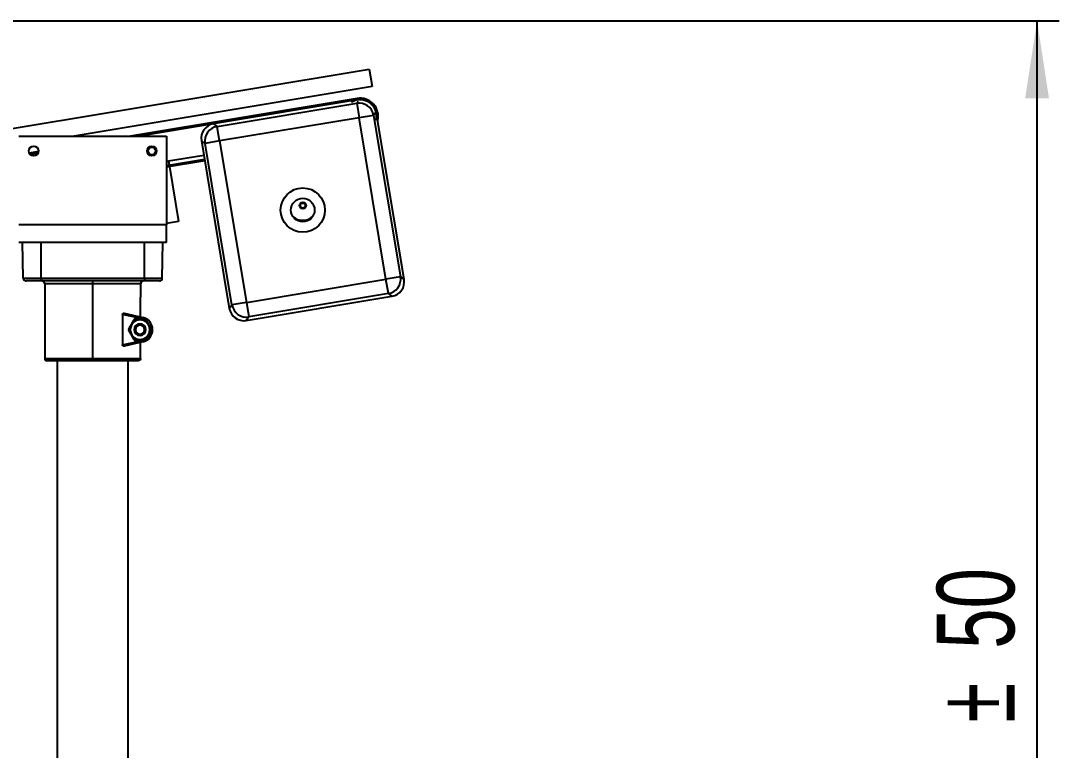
# Model space of a CAD drawing. Header units: millimetres. Extents: x 10 to 584, y 10 to 410.
# Drawn here: x 344.36 to 391.24, y 258.71 to 291.64 of the extents above; entities that cross this region are included whole.
import ezdxf

# ---------------------------------------------------------------- set-up
doc = ezdxf.new("R2010")
doc.units = ezdxf.units.MM
doc.layers.add('2', color=1, linetype='Continuous')
doc.styles.add('SLDTEXTSTYLE0', font='TXT', dxfattribs={"width": 0.7})
doc.dimstyles.new('SLDDIMSTYLE0', dxfattribs={"dimtxt": 3.5, "dimasz": 3.5, "dimexe": 0, "dimexo": 0.0625, "dimgap": 0.875, "dimtad": 1, "dimlfac": 15, "dimrnd": 1e-09, "dimzin": 12, "dimdsep": 46, "dimtxsty": 'SLDTEXTSTYLE0', "dimsah": 1, "dimcen": 0.09, "dimadec": 0, "dimazin": 3, "dimtfac": 1, "dimtofl": 0, "dimtmove": 0, "dimatfit": 3, "dimfxl": 0, "dimfrac": 2, "dimtolj": 1, "dimtzin": 12, "dimarcsym": 0})

# ---------------------------------------------------------------- blocks, each defined once
blk = doc.blocks.new('_D_1')
at = {"layer": '2', "color": 1}
for p, q in [((300.702, 291.645), (391.245, 291.645)), ((390.245, 225.778), (390.245, 291.645)), ((264.818, 225.778), (391.245, 225.778))]:
    blk.add_line(p, q, dxfattribs=at)
for points in [[(390.245, 291.645), (389.706, 288.145), (390.783, 288.145)], [(390.245, 225.778), (390.783, 229.278), (389.706, 229.278)]]:
    blk.add_solid(points, dxfattribs=at)
at = {"layer": '2', "color": 1, "char_height": 3.5, "attachment_point": 1, "rotation": 90, "style": 'SLDTEXTSTYLE0'}
for s, insert in [('50', (385.718, 263.293)), ('%%p', (385.733, 259.954)), ('1000', (385.718, 248.306))]:
    blk.add_mtext(s, dxfattribs=dict(at, insert=insert))

msp = doc.modelspace()

# ---------------------------------------------------------------- linework, layer by layer
at = {"color": 7, "linetype": 'Continuous', "lineweight": 25}
for p, q in [((341.06938, 286.29263), (360.09063, 289.4611)), ((360.09063, 289.4611), (360.22208, 288.67198)), ((360.22208, 288.67198), (346.77728, 286.4324)), ((359.55073, 288.13774), (349.31311, 286.4324)), ((359.45494, 288.0542), (353.06783, 286.99026)), ((359.45494, 288.0542), (353.21579, 287.01491)), ((353.22985, 286.87372), (359.52839, 287.9229)), ((359.52839, 287.9229), (359.63778, 287.2662)), ((353.06693, 286.99011), (349.71885, 286.4324)), ((353.06693, 286.99011), (353.22985, 286.87372)), ((359.63778, 287.2662), (353.33924, 286.21701)), ((360.29449, 287.37559), (359.63778, 287.2662)), ((360.85128, 279.98125), (359.63778, 287.2662)), ((360.29449, 287.37559), (361.50798, 280.09064)), ((361.67075, 279.97514), (360.44251, 287.34866)), ((361.59134, 280.45191), (360.44251, 287.34866)), ((353.33924, 286.21701), (353.22985, 286.87372)), ((344.28116, 286.4324), (350.94783, 286.4324)), ((350.94783, 286.4324), (350.94783, 282.4324)), ((352.68254, 286.10762), (352.51962, 286.22402)), ((352.51962, 286.22402), (352.51977, 286.22312)), ((352.51977, 286.22312), (353.77949, 278.66065)), ((353.33924, 286.21701), (352.68254, 286.10762)), ((353.89603, 278.82267), (352.68254, 286.10762)), ((353.33924, 286.21701), (354.55274, 278.93206)), ((345.16309, 285.74111), (344.75217, 285.67266)), ((345.14222, 285.67005), (344.79495, 285.6122)), ((352.62931, 285.56551), (350.94783, 285.28542)), ((350.94783, 285.11645), (352.65669, 285.40111)), ((350.94783, 285.04887), (352.66765, 285.33535)), ((351.03461, 285.29987), (351.062, 285.13547)), ((351.07295, 285.06971), (351.48647, 282.58725)), ((350.94783, 282.4324), (344.28116, 282.4324)), ((351.48647, 282.58725), (350.94783, 282.49753)), ((350.94783, 281.6324), (350.94783, 282.4324)), ((350.94783, 281.6324), (344.28116, 281.6324)), ((344.47579, 280.03008), (344.44783, 281.6324)), ((345.28116, 280.03008), (345.28116, 281.6324)), ((349.94783, 280.03008), (349.94783, 281.6324)), ((350.75319, 280.03008), (350.78116, 281.6324)), ((344.47579, 280.03008), (345.28116, 280.03008)), ((345.28116, 279.89907), (344.60911, 279.89907)), ((345.28116, 280.03008), (349.94783, 280.03008)), ((345.28116, 280.03008), (345.28116, 279.89907)), ((349.94783, 279.89907), (345.28116, 279.89907)), ((347.61449, 279.76574), (347.61449, 279.89907)), ((349.94783, 280.03008), (350.75319, 280.03008)), ((349.94783, 280.03008), (349.94783, 279.89907)), ((350.61988, 279.89907), (349.94783, 279.89907)), ((354.55274, 278.93206), (360.85128, 279.98125)), ((361.50798, 280.09064), (360.85128, 279.98125)), ((360.96067, 279.32454), (360.85128, 279.98125)), ((361.50798, 280.09064), (361.6709, 279.97424)), ((361.6709, 279.97424), (361.67075, 279.97514)), ((345.44783, 279.76574), (345.44783, 276.39907)), ((347.61449, 276.39907), (347.61449, 279.76574)), ((349.78116, 279.16574), (349.78116, 279.76574)), ((349.77705, 279.16574), (349.78116, 279.16574)), ((349.77705, 278.27302), (349.77705, 279.16574)), ((354.54663, 278.11259), (361.12269, 279.208)), ((360.96067, 279.32454), (354.66213, 278.27536)), ((361.12359, 279.20815), (360.96067, 279.32454)), ((353.77964, 278.65975), (353.89603, 278.82267)), ((354.55274, 278.93206), (353.89603, 278.82267)), ((354.55274, 278.93206), (354.66213, 278.27536)), ((348.95779, 278.38636), (348.95779, 277.01178)), ((349.85605, 278.18722), (348.95779, 278.38636)), ((349.0381, 278.43684), (349.87047, 278.25231)), ((349.85605, 278.18722), (349.87047, 278.25231)), ((354.66213, 278.27536), (354.54573, 278.11244)), ((354.54573, 278.11244), (354.54663, 278.11259)), ((349.30616, 277.69907), (349.20897, 277.69907)), ((349.54783, 277.69907), (349.48116, 277.69907)), ((349.94783, 277.69907), (350.01449, 277.69907)), ((350.18949, 277.69907), (350.28669, 277.69907)), ((348.95779, 277.01178), (349.85605, 277.21092)), ((349.87047, 277.14584), (349.0381, 276.9613)), ((349.77705, 276.39907), (349.77705, 277.12513)), ((349.85605, 277.21092), (349.87047, 277.14584)), ((347.61449, 276.29907), (345.54783, 276.29907)), ((346.01449, 276.29907), (346.01449, 242.15165)), ((347.61449, 276.39907), (349.77705, 276.39907)), ((347.61449, 276.39907), (347.61449, 276.29907)), ((349.67685, 276.29907), (347.61449, 276.29907)), ((349.21449, 242.15165), (349.21449, 276.29907))]:
    msp.add_line(p, q, dxfattribs=at)
at = {"color": 59, "linetype": 'Continuous', "lineweight": 25}
for p, q in [((359.52839, 287.9229), (359.59864, 288.02123)), ((360.36474, 287.47392), (360.29449, 287.37559)), ((347.61449, 279.76574), (345.44783, 279.76574)), ((349.78116, 279.76574), (347.61449, 279.76574)), ((349.92715, 278.16581), (349.85605, 278.18722)), ((350.28743, 277.69907), (350.31449, 277.69907)), ((349.85605, 277.21092), (349.90729, 277.22518)), ((345.44783, 276.39907), (347.61449, 276.39907))]:
    msp.add_line(p, q, dxfattribs=at)
at = {"color": 7, "linetype": 'Continuous', "lineweight": 25}
for centre, radius in [((344.94783, 285.76574), 0.21667), ((350.28116, 285.76574), 0.21667), ((350.28116, 285.76574), 0.16667), ((357.09526, 283.09913), 1), ((357.09526, 283.09913), 0.53333), ((357.09525, 283.30188), 0.15), ((357.09525, 283.30188), 0.11)]:
    msp.add_circle(centre, radius, dxfattribs=at)
for centre, radius, start, end in [((359.68492, 287.33217), 0.75777, 346.28073, 122.633745), ((359.68492, 287.33217), 0.74439, 348.109378, 120.805097), ((359.63603, 287.26373), 0.6679, 9.640834, 99.273641), ((359.68492, 287.33217), 0.81667, 346.145792, 99.457238), ((353.17737, 286.33266), 0.66667, 99.457238, 99.53576), ((353.3417, 286.21525), 0.6679, 99.640834, 189.273641), ((357.09525, 283.30188), 0.66667, 228.069309, 311.937149), ((344.60911, 280.0324), 0.13333, 181, 270), ((345.31449, 279.76574), 0.13333, 0, 90), ((349.91449, 279.76574), 0.13333, 90, 180), ((350.61988, 280.0324), 0.13333, 270, 359), ((360.84882, 279.983), 0.6679, 279.640834, 9.273641), ((361.01315, 279.8656), 0.66667, 279.457238, 279.53576), ((354.43709, 278.77019), 0.66667, 189.457238, 189.53576), ((354.5545, 278.93453), 0.6679, 189.640834, 279.273641), ((349.74783, 277.69907), 0.44167, 0, 180), ((349.74783, 277.69907), 0.56667, 0, 77.5), ((349.74783, 277.69907), 0.44167, 180, 0), ((349.74783, 277.69907), 0.26667, 0, 180), ((349.74783, 277.69907), 0.26667, 180, 0), ((349.74783, 277.69907), 0.2, 0, 180), ((349.74783, 277.69907), 0.2, 180, 0), ((349.74783, 277.69907), 0.56667, 282.5, 0), ((345.54783, 276.39907), 0.1, 180, 270)]:
    msp.add_arc(centre, radius, start, end, dxfattribs=at)
at = {"color": 59, "linetype": 'Continuous', "lineweight": 25}
msp.add_arc((349.74783, 277.69907), 0.5, 311.500406, 350.669331, dxfattribs=at)
at = {"color": 7, "linetype": 'Continuous', "lineweight": 25}
for centre, major_axis, start_param, end_param in [((359.75268, 287.42701), (0.3886, 0.54394), 5.54104267, 7.02532802), ((353.17842, 286.33191), (-0.54394, 0.3886), 5.49915667, 7.06721394), ((361.0121, 279.86635), (0.54394, -0.3886), 5.49915667, 7.06721394), ((354.43784, 278.77124), (-0.3886, -0.54394), 5.49915667, 7.06721394)]:
    msp.add_ellipse(centre, major_axis=major_axis, ratio=0.99726469, start_param=start_param, end_param=end_param, dxfattribs=at)
for points, knots in [([(348.95779, 278.38636), (348.95828, 278.39184), (348.95926, 278.40281), (348.96684, 278.41632), (348.97693, 278.42644), (348.99241, 278.43535), (349.01353, 278.44034), (349.02991, 278.43801), (349.0381, 278.43684)], [0, 0, 0, 0, 0.12513148, 0.25040705, 0.36898857, 0.50073818, 0.75008234, 1, 1, 1, 1]), ([(349.4784, 278.16574), (349.45664, 278.12806), (349.41308, 278.05261), (349.34372, 277.93247), (349.27428, 277.81219), (349.23081, 277.73691), (349.20897, 277.69907)], [0, 0, 0, 0, 0.24999601, 0.50054394, 0.74900396, 1, 1, 1, 1]), ([(350.01726, 278.16574), (349.97366, 278.16574), (349.88644, 278.16574), (349.7476, 278.16574), (349.60882, 278.16574), (349.52198, 278.16574), (349.4784, 278.16574)], [0, 0, 0, 0, 0.25050514, 0.50108958, 0.749587, 1, 1, 1, 1]), ([(350.28669, 277.69907), (350.26493, 277.73675), (350.22137, 277.8122), (350.15201, 277.93234), (350.08257, 278.05262), (350.0391, 278.1279), (350.01726, 278.16574)], [0, 0, 0, 0, 0.24999601, 0.50054394, 0.74900396, 1, 1, 1, 1]), ([(349.20897, 277.69907), (349.23072, 277.66139), (349.27428, 277.58595), (349.34364, 277.46581), (349.41308, 277.34553), (349.45655, 277.27024), (349.4784, 277.2324)], [0, 0, 0, 0, 0.24999601, 0.50054394, 0.74900396, 1, 1, 1, 1]), ([(350.01726, 277.2324), (350.03901, 277.27009), (350.08257, 277.34553), (350.15193, 277.46567), (350.22137, 277.58595), (350.26484, 277.66124), (350.28669, 277.69907)], [0, 0, 0, 0, 0.24999601, 0.50054394, 0.74900396, 1, 1, 1, 1]), ([(349.4784, 277.2324), (349.52198, 277.2324), (349.60882, 277.2324), (349.7476, 277.2324), (349.88644, 277.2324), (349.97366, 277.2324), (350.01726, 277.2324)], [0, 0, 0, 0, 0.250413, 0.49891042, 0.74949486, 1, 1, 1, 1]), ([(349.0381, 276.9613), (349.02995, 276.96014), (349.0136, 276.9578), (348.9925, 276.96276), (348.97697, 276.97167), (348.96685, 276.9818), (348.95926, 276.99533), (348.95828, 277.0063), (348.95779, 277.01178)], [0, 0, 0, 0, 0.24863792, 0.49838488, 0.6305086, 0.74944378, 0.87480994, 1, 1, 1, 1]), ([(349.77705, 276.39907), (349.77554, 276.38595), (349.77253, 276.35973), (349.74935, 276.3267), (349.71625, 276.30358), (349.69, 276.30058), (349.67685, 276.29907)], [0, 0, 0, 0, 0.24998936, 0.49976337, 0.74943462, 1, 1, 1, 1])]:
    msp.add_open_spline(points, degree=3, knots=knots, dxfattribs=at)

# ---------------------------------------------------------------- dimensions: what is measured, and where the dimension line sits
at = {"layer": '2', "color": 1}
dim = msp.add_linear_dim(base=(390.24471, 291.64498), p1=(263.81849, 225.77832), p2=(299.70183, 291.64498), angle=90, text='1000%%p50', dimstyle='SLDDIMSTYLE0', dxfattribs=at)
dim.commit()
dim.dimension.update_dxf_attribs({"geometry": '_D_1', "text_midpoint": (390.24471, 258.71165), "dimtype": 160})

doc.saveas('drawing.dxf')
